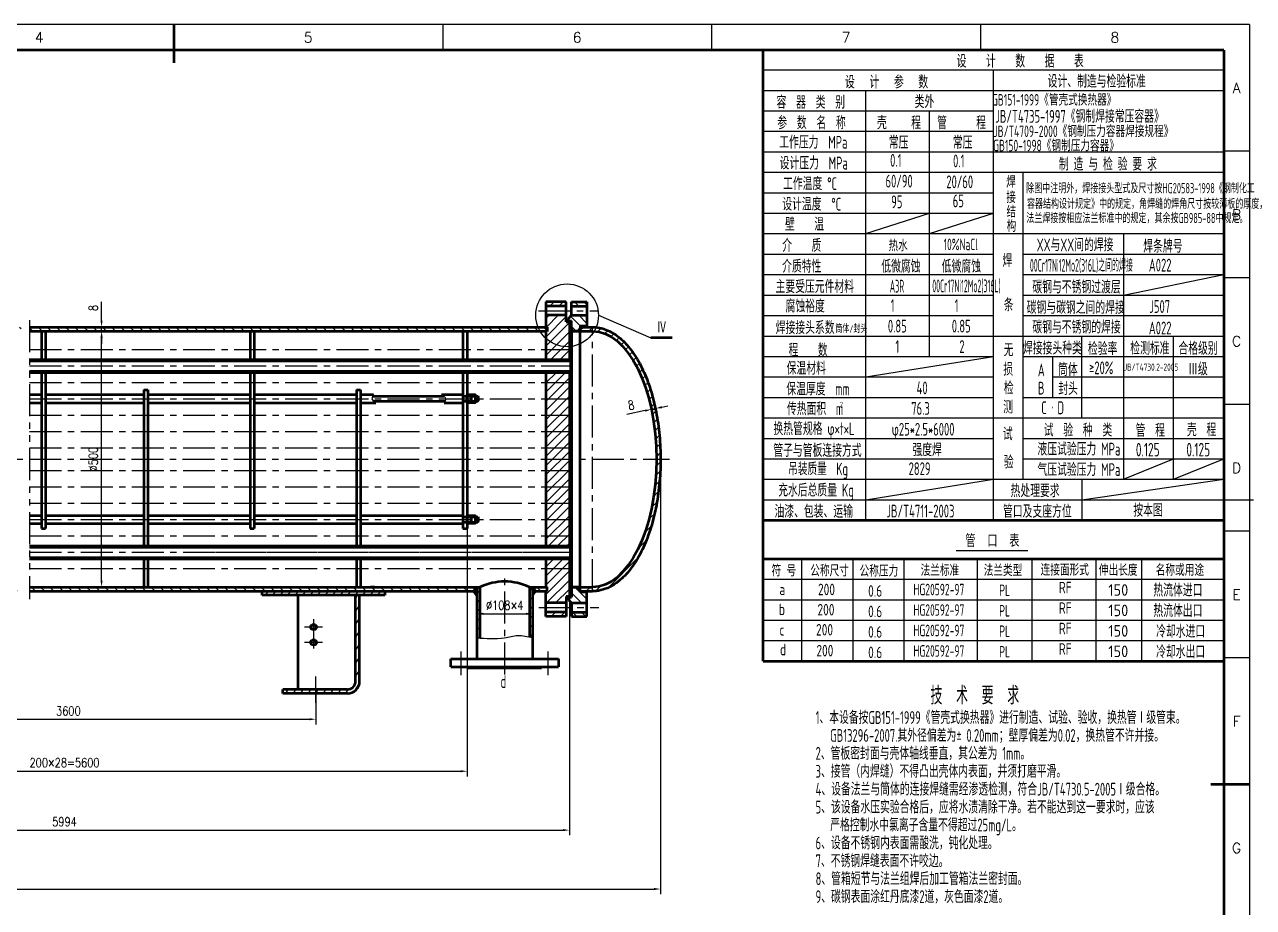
# Model space of a CAD drawing. Header units: millimetres. Extents: x -125 to 4088, y -50 to 2920.
# Drawn here: x 1686 to 4088, y 1195 to 2920 of the extents above; entities that cross this region are included whole.
import ezdxf
from ezdxf.enums import TextEntityAlignment as Align

# ---------------------------------------------------------------- set-up
doc = ezdxf.new("R2010")
doc.units = ezdxf.units.MM
doc.header["$LTSCALE"] = 50
doc.linetypes.add('CENTER', pattern=[2, 1.25, -0.25, 0.25, -0.25])
doc.linetypes.add('PHANTOM', pattern=[2.5, 1.25, -0.25, 0.25, -0.25, 0.25, -0.25])
doc.layers.add('1轮廓实线层', color=7, linetype='Continuous', lineweight=50)
doc.layers.add('图框层', color=7, linetype='Continuous', lineweight=50)
for name, color, linetype in [('2细线层', 4, 'Continuous'), ('3中心线层', 1, 'CENTER'), ('5剖面线层', 2, 'Continuous'), ('6文字层', 3, 'Continuous'), ('7标注层', 4, 'Continuous'), ('9双点划线层', 6, 'PHANTOM')]:
    doc.layers.add(name, color=color, linetype=linetype)
doc.styles.add('PC_TEXTSTYLE', font='isocp.shx', dxfattribs={"width": 0.8, "bigfont": 'hzfs.shx'})
doc.styles.add('TH_GBDIM', font='romans.shx', dxfattribs={"width": 0.8, "bigfont": 'gbcbig.shx'})
doc.dimstyles.new('TH_GBDIM', dxfattribs={"dimscale": 5, "dimtxt": 3.5, "dimasz": 2.5, "dimexe": 2, "dimexo": 0, "dimgap": 1.5, "dimtad": 1, "dimdec": 1, "dimzin": 0, "dimdsep": 46, "dimtxsty": 'TH_GBDIM', "dimcen": 2.5, "dimclrd": 130, "dimclre": 130, "dimclrt": 3, "dimadec": 0, "dimazin": 0, "dimtfac": 0.714286, "dimtdec": 1, "dimtmove": 0, "dimatfit": 3, "dimfxl": 0, "dimtzin": 0, "dimlwd": -1, "dimlwe": -1, "dimarcsym": 0})
pattern_1 = [(135, (540.595, 503.648), (-8.980256, -8.980256), [])]
pattern_2 = [(45, (540.595, 503.648), (-8.980256, 8.980256), [])]

# ---------------------------------------------------------------- blocks, each defined once
blk = doc.blocks.new('*D10')
at = {"layer": '7标注层', "color": 130}
for p, q in [((2569.8, 1784.4), (2569.8, 1758.8)), ((2678.8, 1784.4), (2678.8, 1758.8)), ((2582.3, 1768.8), (2666.3, 1768.8))]:
    blk.add_line(p, q, dxfattribs=at)
for points in [[(2582.3, 1770.9), (2582.3, 1766.7), (2569.8, 1768.8)], [(2666.3, 1770.9), (2666.3, 1766.7), (2678.8, 1768.8)]]:
    blk.add_solid(points, dxfattribs=at)
at = {"layer": 'Defpoints', "color": 0}
for p in [(2569.8, 1784.4), (2678.8, 1784.4), (2678.8, 1768.8)]:
    blk.add_point(p, dxfattribs=at)
at = {"layer": '7标注层', "color": 3, "insert": (2624.3, 1785.5), "char_height": 17.5, "attachment_point": 5, "style": 'TH_GBDIM'}
blk.add_mtext('%%c108×4{}{}', dxfattribs=at)
blk = doc.blocks.new('*D11')
at = {"layer": '7标注层', "color": 130}
for p, q in [((1832.3, 2321), (1846.3, 2321)), ((1836.3, 1833.5), (1836.3, 2308.5)), ((1832.3, 1821), (1846.3, 1821))]:
    blk.add_line(p, q, dxfattribs=at)
for points in [[(1834.2, 2308.5), (1838.4, 2308.5), (1836.3, 2321)], [(1834.2, 1833.5), (1838.4, 1833.5), (1836.3, 1821)]]:
    blk.add_solid(points, dxfattribs=at)
at = {"layer": 'Defpoints', "color": 0}
for p in [(1832.3, 2321), (1836.3, 2321), (1832.3, 1821)]:
    blk.add_point(p, dxfattribs=at)
at = {"layer": '7标注层', "color": 3, "insert": (1820.1, 2071), "char_height": 17.5, "attachment_point": 5, "rotation": 90, "style": 'TH_GBDIM'}
blk.add_mtext('%%c500{}{}', dxfattribs=at)
blk = doc.blocks.new('*D12')
at = {"layer": '7标注层', "color": 130}
for p, q in [((1836.3, 2341.5), (1836.3, 2378.3)), ((1836.3, 2329), (1826.3, 2329)), ((1836.3, 2321), (1826.3, 2321)), ((1836.3, 2321), (1836.3, 2329)), ((1836.3, 2308.5), (1836.3, 2296))]:
    blk.add_line(p, q, dxfattribs=at)
for points in [[(1834.2, 2341.5), (1838.4, 2341.5), (1836.3, 2329)], [(1834.2, 2308.5), (1838.4, 2308.5), (1836.3, 2321)]]:
    blk.add_solid(points, dxfattribs=at)
at = {"layer": 'Defpoints', "color": 0}
for p in [(1836.3, 2329), (1836.3, 2329), (1836.3, 2321)]:
    blk.add_point(p, dxfattribs=at)
at = {"layer": '7标注层', "color": 3, "insert": (1820.1, 2366.2), "char_height": 17.5, "attachment_point": 5, "rotation": 90, "style": 'TH_GBDIM'}
blk.add_mtext('8{}{}', dxfattribs=at)
blk = doc.blocks.new('*D13')
at = {"layer": '7标注层', "color": 130}
for p, q in [((777, 1802.5), (777, 1336.2)), ((2750.8, 1802.5), (2750.8, 1336.2)), ((789.5, 1346.2), (2738.3, 1346.2))]:
    blk.add_line(p, q, dxfattribs=at)
for points in [[(789.5, 1348.3), (789.5, 1344.1), (777, 1346.2)], [(2738.3, 1348.3), (2738.3, 1344.1), (2750.8, 1346.2)]]:
    blk.add_solid(points, dxfattribs=at)
at = {"layer": 'Defpoints', "color": 0}
for p in [(777, 1802.5), (2750.8, 1802.5), (2750.8, 1346.2)]:
    blk.add_point(p, dxfattribs=at)
at = {"layer": '7标注层', "color": 3, "insert": (1763.9, 1362.5), "char_height": 17.5, "attachment_point": 5, "style": 'TH_GBDIM'}
blk.add_mtext('5994{}{}', dxfattribs=at)
blk = doc.blocks.new('*D17')
at = {"layer": '7标注层', "color": 130}
for p, q in [((977, 1935.5), (977, 1451.2)), ((2550.8, 1935.5), (2550.8, 1451.2)), ((989.5, 1461.2), (2538.3, 1461.2))]:
    blk.add_line(p, q, dxfattribs=at)
for points in [[(989.5, 1463.3), (989.5, 1459.2), (977, 1461.2)], [(2538.3, 1463.3), (2538.3, 1459.2), (2550.8, 1461.2)]]:
    blk.add_solid(points, dxfattribs=at)
at = {"layer": 'Defpoints', "color": 0}
for p in [(977, 1935.5), (2550.8, 1935.5), (2550.8, 1461.2)]:
    blk.add_point(p, dxfattribs=at)
at = {"layer": '7标注层', "color": 3, "insert": (1763.9, 1478), "char_height": 17.5, "attachment_point": 5, "style": 'TH_GBDIM'}
blk.add_mtext('200×28=5600{}{}', dxfattribs=at)
blk = doc.blocks.new('*D18')
at = {"layer": '7标注层', "color": 130}
for p, q in [((1287.4, 1613), (1287.4, 1552.8)), ((2255.3, 1613), (2255.3, 1552.8)), ((1299.9, 1562.8), (2242.8, 1562.8))]:
    blk.add_line(p, q, dxfattribs=at)
for points in [[(1299.9, 1564.8), (1299.9, 1560.7), (1287.4, 1562.8)], [(2242.8, 1564.8), (2242.8, 1560.7), (2255.3, 1562.8)]]:
    blk.add_solid(points, dxfattribs=at)
at = {"layer": 'Defpoints', "color": 0}
for p in [(1287.4, 1613), (2255.3, 1613), (2255.3, 1562.8)]:
    blk.add_point(p, dxfattribs=at)
at = {"layer": '7标注层', "color": 3, "insert": (1771.4, 1579), "char_height": 17.5, "attachment_point": 5, "style": 'TH_GBDIM'}
blk.add_mtext('3600{}{}', dxfattribs=at)
blk = doc.blocks.new('*D22')
at = {"layer": '7标注层', "color": 130}
for p, q in [((314.7, 2071.9), (314.7, 1221.1)), ((2929, 2070.8), (2929, 1221.1)), ((327.2, 1231.1), (2916.5, 1231.1))]:
    blk.add_line(p, q, dxfattribs=at)
for points in [[(327.2, 1233.2), (327.2, 1229), (314.7, 1231.1)], [(2916.5, 1233.2), (2916.5, 1229), (2929, 1231.1)]]:
    blk.add_solid(points, dxfattribs=at)
at = {"layer": 'Defpoints', "color": 0}
for p in [(314.7, 2071.9), (2929, 2070.8), (2929, 1231.1)]:
    blk.add_point(p, dxfattribs=at)
at = {"layer": '7标注层', "color": 3, "insert": (1621.9, 1247.3), "char_height": 17.5, "attachment_point": 5, "style": 'TH_GBDIM'}
blk.add_mtext('6620{}{}', dxfattribs=at)
blk = doc.blocks.new('*D52')
at = {"layer": '7标注层', "color": 130}
for p, q in [((2898.9, 2165.7), (2862.9, 2158.1)), ((2911.4, 2167.3), (2909.1, 2178)), ((2919, 2169.9), (2911.2, 2168.2)), ((2919.2, 2169), (2917, 2179.6)), ((2931.2, 2172.4), (2943.5, 2175))]:
    blk.add_line(p, q, dxfattribs=at)
for points in [[(2898.5, 2167.7), (2899.4, 2163.6), (2911.2, 2168.2)], [(2930.8, 2174.5), (2931.7, 2170.4), (2919, 2169.9)]]:
    blk.add_solid(points, dxfattribs=at)
at = {"layer": 'Defpoints', "color": 0}
for p in [(2911.4, 2167.3), (2919, 2169.9), (2919.2, 2169)]:
    blk.add_point(p, dxfattribs=at)
at = {"layer": '7标注层', "color": 3, "insert": (2871.5, 2176.5), "char_height": 17.5, "attachment_point": 5, "rotation": 11.7963, "style": 'TH_GBDIM'}
blk.add_mtext('8{}{}', dxfattribs=at)

msp = doc.modelspace()

# ---------------------------------------------------------------- hatches: boundary and pattern name
at = {"layer": '5剖面线层'}
h = msp.add_hatch(dxfattribs=at)
h.set_pattern_fill('ANSI31', color=256, scale=4, style=0)
h.set_pattern_definition(pattern_2)
h.paths.add_polyline_path([(2704.75, 2378.5), (2704.75, 2370), (2744.75, 2370), (2744.75, 2378.5)])
edge = h.paths.add_edge_path()
edge.add_ellipse((2796.01, 2071), major_axis=(0, -250), ratio=0.5, start_angle=90, end_angle=180, ccw=False)
edge.add_line((2921.01, 2071), (2929.01, 2071))
edge.add_spline(control_points=[(2929.01, 2071), (2929.01, 2084.44), (2928.47, 2097.88), (2926.14, 2126.99), (2924.12, 2142.59), (2918.65, 2172.8), (2915.19, 2187.4), (2906.93, 2215.1), (2902.14, 2228.21), (2891.35, 2252.48), (2885.36, 2263.65), (2872.53, 2283.35), (2865.72, 2291.97), (2851.25, 2306.71), (2843.59, 2312.85), (2831.4, 2320.07), (2827.11, 2322.17), (2818.4, 2325.56), (2813.97, 2326.85), (2805.03, 2328.57), (2800.52, 2329), (2796.01, 2329)], knot_values=[3.1415927, 3.1415927, 3.1415927, 3.1415927, 3.300308, 3.300308, 3.4896178, 3.4896178, 3.6789276, 3.6789276, 3.8682374, 3.8682374, 4.0575473, 4.0575473, 4.2409803, 4.2409803, 4.4244132, 4.4244132, 4.5204051, 4.5204051, 4.616397, 4.616397, 4.7123889, 4.7123889, 4.7123889, 4.7123889], degree=3, periodic=0)
edge.add_line((2796.01, 2329), (2796.01, 2321))
edge = h.paths.add_edge_path()
edge.add_ellipse((2796.01, 2071), major_axis=(0, -250), ratio=0.5, start_angle=0, end_angle=90, ccw=False)
edge.add_line((2796.01, 1821), (2796.01, 1813))
edge.add_spline(control_points=[(2796.01, 1813), (2796.85, 1813), (2797.69, 1813.02), (2804.59, 1813.27), (2810.62, 1814.27), (2822.48, 1817.77), (2828.3, 1820.27), (2839.61, 1826.67), (2845.1, 1830.56), (2858.16, 1841.74), (2865.51, 1849.77), (2879.21, 1868.26), (2885.56, 1878.72), (2897.1, 1901.7), (2902.3, 1914.22), (2911.4, 1940.91), (2915.31, 1955.08), (2921.7, 1984.59), (2924.2, 1999.93), (2927.7, 2031.24), (2928.7, 2047.21), (2928.99, 2065.82), (2929.01, 2068.41), (2929.01, 2071)], knot_values=[4.7123889, 4.7123889, 4.7123889, 4.7123889, 4.7303275, 4.7303275, 4.859129, 4.859129, 4.9879305, 4.9879305, 5.116732, 5.116732, 5.3060418, 5.3060418, 5.4953516, 5.4953516, 5.6846614, 5.6846614, 5.8739712, 5.8739712, 6.063281, 6.063281, 6.2525908, 6.2525908, 6.2831853, 6.2831853, 6.2831853, 6.2831853], degree=3, periodic=0)
edge.add_line((2929.01, 2071), (2921.01, 2071))
h = msp.add_hatch(dxfattribs=at)
h.set_pattern_fill('ANSI31', color=256, scale=4, angle=90, style=0)
h.set_pattern_definition(pattern_1)
h.paths.add_polyline_path([(2785.05, 2370), (2785.05, 2378.5), (2755.05, 2378.5), (2755.05, 2370)])
h.paths.add_polyline_path([(2755.05, 2341), (2755.05, 2329), (2755.05, 2321), (2772.05, 2321), (2772.05, 2329), (2772.05, 2331), (2785.05, 2331), (2785.05, 2352), (2755.05, 2352), (2749.05, 2346), (2749.05, 2341)])
for points in [[(2704.75, 2331), (2703.6, 2329), (2707.17, 2329)], [(2707.17, 1813), (2703.6, 1813), (2704.75, 1811)]]:
    msp.add_hatch(color=256, dxfattribs=at).paths.add_polyline_path(points)
h = msp.add_hatch(dxfattribs=at)
h.set_pattern_fill('ANSI31', color=256, scale=4, style=0)
h.paths.add_polyline_path([(2750.75, 1921), (2750.75, 1953), (2704.75, 1953), (2704.75, 1921)])
h.paths.add_polyline_path([(2750.75, 1901.5), (2750.75, 1921), (2704.75, 1921), (2704.75, 1901.5)])
h.paths.add_polyline_path([(2750.75, 1953), (2750.75, 1985), (2704.75, 1985), (2704.75, 1953)])
h.paths.add_polyline_path([(2704.75, 2017), (2704.75, 1985), (2750.75, 1985), (2750.75, 2017)])
h.paths.add_polyline_path([(2704.75, 2049), (2704.75, 2017), (2750.75, 2017), (2750.75, 2049)])
h.paths.add_polyline_path([(2704.75, 2071), (2704.75, 2049), (2750.75, 2049), (2750.75, 2071)])
h.paths.add_polyline_path([(2704.75, 2093), (2704.75, 2071), (2750.75, 2071), (2750.75, 2093)])
h.paths.add_polyline_path([(2750.75, 2093), (2750.75, 2125), (2704.75, 2125), (2704.75, 2093)])
h.paths.add_polyline_path([(2750.75, 2125), (2750.75, 2157), (2704.75, 2157), (2704.75, 2125)])
h.paths.add_polyline_path([(2750.75, 2157), (2750.75, 2189), (2704.75, 2189), (2704.75, 2157)])
h.paths.add_polyline_path([(2704.75, 2221), (2704.75, 2189), (2750.75, 2189), (2750.75, 2221)])
h.paths.add_polyline_path([(2750.75, 2221), (2750.75, 2240.5), (2704.75, 2240.5), (2704.75, 2221)])
h.paths.add_polyline_path([(2704.75, 2285), (2704.75, 2265.5), (2750.75, 2265.5), (2750.75, 2285)])
h.paths.add_polyline_path([(2750.75, 2285), (2750.75, 2339.5), (2744.75, 2339.5), (2744.75, 2352), (2704.75, 2352), (2704.75, 2331), (2707.17, 2329), (2707.17, 2320.47), (2704.75, 2320.47), (2704.75, 2285)])
h = msp.add_hatch(dxfattribs=at)
h.set_pattern_fill('纤维材料', color=256, style=0)
h.set_pattern_definition([(180, (3350.0992, 664.5486), (-1.25, 1.25), [1.25, -1.25]), (90, (3348.8492, 664.5486), (1.25, 1.25), [1.25, -1.25])])
h.paths.add_polyline_path([(2755.05, 2321.64), (2750.75, 2321.64), (2750.75, 2339.04), (2755.05, 2339.04), (2755.05, 2329)])
h = msp.add_hatch(color=256, dxfattribs=at)
h.paths.add_polyline_path([(2785.05, 2331), (2786.21, 2329), (2783.9, 2329)])
h.paths.add_polyline_path([(2772.05, 2329), (2772.05, 2321), (2767.43, 2321)])
h = msp.add_hatch(dxfattribs=at)
h.set_pattern_fill('ANSI31', color=256, scale=4, angle=90, style=0)
h.paths.add_polyline_path([(1678.9, 2329), (959.92, 2329), (953.35, 2321), (1678.9, 2321)])
h.paths.add_polyline_path([(2717.75, 2329), (1695.52, 2329), (1695.52, 2321), (2717.75, 2321)])
h.paths.add_polyline_path([(1678.9, 1821), (810.02, 1821), (810.02, 1813), (1678.9, 1813)])
h.paths.add_polyline_path([(2569.81, 1821), (1695.52, 1821), (1695.52, 1813), (2563.24, 1813)])
h = msp.add_hatch(dxfattribs=at)
h.set_pattern_fill('ANSI31', color=256, scale=4, style=0)
h.set_pattern_definition(pattern_2)
h.paths.add_polyline_path([(2796.01, 2329), (2772.05, 2329), (2772.05, 2321), (2796.01, 2321)])
h = msp.add_hatch(color=256, dxfattribs=at)
h.paths.add_polyline_path([(2750.75, 2265.5), (2752.75, 2265.5), (2750.75, 2267.23)])
h.paths.add_polyline_path([(2750.75, 2240.5), (2750.75, 2238.78), (2752.75, 2240.5)])
h = msp.add_hatch(color=256, dxfattribs=at)
h.paths.add_polyline_path([(2750.75, 1874.78), (2750.75, 1876.5), (2752.75, 1876.5)])
h.paths.add_polyline_path([(2752.75, 1901.5), (2750.75, 1901.5), (2750.75, 1903.23)])
h = msp.add_hatch(dxfattribs=at)
h.set_pattern_fill('ANSI31', color=256, scale=4, style=0)
h.paths.add_polyline_path([(2744.75, 1763.5), (2744.75, 1772), (2704.75, 1772), (2704.75, 1763.5)])
h.paths.add_polyline_path([(2750.75, 1857), (2704.75, 1857), (2704.75, 1821.54), (2707.17, 1821.54), (2707.17, 1813), (2704.75, 1811), (2704.75, 1790), (2744.75, 1790), (2744.75, 1802.5), (2750.75, 1802.5)])
h.paths.add_polyline_path([(2750.75, 1857), (2750.75, 1876.5), (2704.75, 1876.5), (2704.75, 1857)])
h = msp.add_hatch(dxfattribs=at)
h.set_pattern_fill('ANSI31', color=256, scale=4, angle=15, style=0)
h.set_pattern_definition([(60, (177.67, 503.648), (-10.99852, 6.35), [])])
h.paths.add_polyline_path([(1214.12, 1805), (1206.12, 1805), (1206.12, 1637, 0.4142136), (1230.12, 1613), (1356.12, 1613), (1356.12, 1621), (1230.12, 1621, -0.4142136), (1214.12, 1637)])
h.paths.add_polyline_path([(2340.75, 1805), (2332.75, 1805), (2332.75, 1637, -0.4142136), (2316.75, 1621), (2190.75, 1621), (2190.75, 1613), (2316.75, 1613, 0.4142136), (2340.75, 1637)])
h = msp.add_hatch(dxfattribs=at)
h.set_pattern_fill('ANSI31', color=256, scale=4, angle=15, style=0)
h.set_pattern_definition([(60, (540.595, 503.648), (-10.99852, 6.35), [])])
h.paths.add_polyline_path([(2150.02, 1813), (2150.02, 1805), (2390.02, 1805), (2390.02, 1813)])
h = msp.add_hatch(color=256, dxfattribs=at)
h.paths.add_polyline_path([(2569.81, 1821), (2569.81, 1804.88), (2563.24, 1813)])
h.paths.add_polyline_path([(2678.81, 1821), (2685.37, 1813), (2678.81, 1804.88)])
h = msp.add_hatch(dxfattribs=at)
h.set_pattern_fill('ANSI31', color=256, scale=4, angle=90, style=0)
h.set_pattern_definition(pattern_1)
edge = h.paths.add_edge_path()
edge.add_line((2575.81, 1821), (2569.81, 1821))
edge.add_line((2569.81, 1821), (2569.81, 1722.08))
edge.add_spline(control_points=[(2569.81, 1722.08), (2571.81, 1721.91), (2573.81, 1721.74), (2575.81, 1721.58)], knot_values=[0, 0, 0, 0, 5.9692079, 5.9692079, 5.9692079, 5.9692079], degree=3, periodic=0)
edge.add_line((2575.81, 1721.58), (2575.81, 1821))
edge = h.paths.add_edge_path()
edge.add_line((2678.81, 1821), (2672.81, 1821))
edge.add_line((2672.81, 1821), (2672.81, 1723.55))
edge.add_spline(control_points=[(2672.81, 1723.55), (2674.81, 1723.09), (2676.81, 1722.6), (2678.81, 1722.11)], knot_values=[103.6369408, 103.6369408, 103.6369408, 103.6369408, 109.6954554, 109.6954554, 109.6954554, 109.6954554], degree=3, periodic=0)
edge.add_line((2678.81, 1722.11), (2678.81, 1821))
h = msp.add_hatch(dxfattribs=at)
h.set_pattern_fill('ANSI31', color=256, scale=4, angle=90, style=0)
h.paths.add_polyline_path([(2678.81, 1821), (2685.37, 1813), (2707.17, 1813), (2707.17, 1821)])
h = msp.add_hatch(dxfattribs=at)
h.set_pattern_fill('ANSI31', color=256, scale=4, angle=90, style=0)
h.set_pattern_definition(pattern_1)
h.paths.add_polyline_path([(2785.05, 1772), (2755.05, 1772), (2755.05, 1763.5), (2785.05, 1763.5)])
h.paths.add_polyline_path([(2785.05, 1811), (2772.05, 1811), (2772.05, 1813), (2767.43, 1821), (2755.05, 1821), (2755.05, 1813), (2755.05, 1801), (2749.05, 1801), (2749.05, 1796), (2755.05, 1790), (2785.05, 1790)])
h = msp.add_hatch(dxfattribs=at)
h.set_pattern_fill('纤维材料', color=256, scale=0.5, style=0)
h.set_pattern_definition([(180, (3350.09924, 664.54855), (-0.625, 0.625), [0.625, -0.625]), (90, (3349.47424, 664.54855), (0.625, 0.625), [0.625, -0.625])])
h.paths.add_polyline_path([(2750.75, 1820.36), (2755.05, 1820.36), (2755.05, 1813), (2750.75, 1813)])
h.paths.add_polyline_path([(2750.75, 1813), (2755.05, 1813), (2755.05, 1802.97), (2750.75, 1802.97)])
h = msp.add_hatch(color=256, dxfattribs=at)
h.paths.add_polyline_path([(2785.05, 1811), (2786.21, 1813), (2783.9, 1813)])
h.paths.add_polyline_path([(2772.05, 1813), (2772.05, 1821), (2767.43, 1821)])
h = msp.add_hatch(dxfattribs=at)
h.set_pattern_fill('ANSI31', color=256, scale=4, style=0)
h.set_pattern_definition(pattern_2)
h.paths.add_polyline_path([(2796.01, 1821), (2772.05, 1821), (2772.05, 1813), (2796.01, 1813)])

# ---------------------------------------------------------------- linework, layer by layer
at = {"layer": '1轮廓实线层'}
for p, q in [((1977.5, 2920), (1977.5, 2845)), ((3129.7, 1676.4), (3129.7, 2870)), ((2744.75, 2378.5), (2704.75, 2378.5)), ((2704.75, 2378.5), (2704.75, 2331)), ((2744.75, 2339.5), (2744.75, 2378.5)), ((2755.05, 2352), (2755.05, 2378.5)), ((2755.05, 2378.5), (2785.05, 2378.5)), ((2785.05, 2378.5), (2785.05, 2331)), ((2744.75, 2370), (2704.75, 2370)), ((2755.05, 2370), (2785.05, 2370)), ((2704.75, 2331), (2703.6, 2329)), ((2744.75, 2352), (2704.75, 2352)), ((2704.75, 2331), (2707.17, 2329)), ((2750.75, 2339.5), (2744.75, 2339.5)), ((2744.75, 2339.5), (2750.75, 2339.5)), ((2749.05, 2346), (2755.05, 2352)), ((2749.05, 2341), (2749.05, 2346)), ((2749.05, 2341), (2755.05, 2341)), ((2750.75, 2339.5), (2750.75, 2265.5)), ((2755.05, 2339.04), (2750.75, 2339.04)), ((2755.05, 2352), (2785.05, 2352)), ((2755.05, 2329), (2755.05, 2341)), ((2785.05, 2331), (2772.05, 2331)), ((2772.05, 2331), (2772.05, 2321)), ((2785.05, 2331), (2783.9, 2329)), ((2785.05, 2331), (2786.21, 2329)), ((1695.52, 2329), (2707.17, 2329)), ((1695.52, 2321), (2707.17, 2321)), ((1718.75, 2321), (1718.75, 2265.5)), ((1718.75, 2321), (1726.75, 2321)), ((1726.75, 2321), (1726.75, 2265.5)), ((2126.75, 2321), (2134.75, 2321)), ((2126.75, 2321), (2126.75, 2265.5)), ((2134.75, 2321), (2134.75, 2265.5)), ((2542.75, 2321), (2542.75, 2265.5)), ((2542.75, 2321), (2550.75, 2321)), ((2550.75, 2321), (2550.75, 2265.5)), ((2704.75, 2320.47), (2704.75, 2265.5)), ((2704.75, 2320.47), (2707.17, 2320.47)), ((2707.17, 2329), (2707.17, 2320.47)), ((2755.05, 2321.64), (2750.75, 2321.64)), ((2755.05, 2329), (2755.05, 1813)), ((2772.05, 2321), (2755.05, 2321)), ((2755.05, 2321), (2772.05, 2321)), ((2771.01, 2327.2), (2767.43, 2321)), ((2771.01, 2321), (2796.01, 2321)), ((2772.05, 2329), (2796.01, 2329)), ((2772.05, 2329), (2772.05, 2321)), ((2772.05, 1814.81), (2772.05, 2327.2)), ((2951.99, 2308.25), (2910.21, 2308.25)), ((1695.52, 2265.5), (2752.75, 2265.5)), ((1695.52, 2263), (2752.75, 2263)), ((2752.75, 2265.5), (2750.75, 2267.23)), ((2752.75, 2265.5), (2752.75, 2240.5)), ((1695.52, 2243), (2752.75, 2243)), ((1695.52, 2240.5), (2752.75, 2240.5)), ((1718.75, 2240.5), (1718.75, 1935.5)), ((1726.75, 2240.5), (1726.75, 1935.5)), ((2126.75, 2240.5), (2126.75, 1935.5)), ((2134.75, 2240.5), (2134.75, 1935.5)), ((2542.75, 2240.5), (2542.75, 1935.5)), ((2550.75, 2240.5), (2550.75, 1935.5)), ((2704.75, 2240.5), (2704.75, 1901.5)), ((2750.75, 2240.5), (2750.75, 1901.5)), ((2752.75, 2240.5), (2750.75, 2238.78)), ((1695.52, 2197), (1718.75, 2197)), ((1726.75, 2197), (1918.75, 2197)), ((1918.75, 2206.51), (1918.75, 1901.5)), ((1918.75, 2206.51), (1926.75, 2206.51)), ((1926.75, 2206.51), (1926.75, 1901.5)), ((1926.75, 2197), (2126.75, 2197)), ((2134.75, 2197), (2334.75, 2197)), ((2334.75, 2206.51), (2342.75, 2206.51)), ((2334.75, 2206.51), (2334.75, 1901.5)), ((2342.75, 2206.51), (2342.75, 1901.5)), ((2342.75, 2197), (2368.08, 2197)), ((2366.29, 2194), (2505.23, 2194)), ((2500.79, 2197), (2542.75, 2197)), ((2542.75, 2194), (2571.76, 2194)), ((2571.76, 2194), (2572.6, 2193.14)), ((2571.76, 2194), (2571.76, 2184)), ((2572.6, 2193.14), (2572.6, 2184.87)), ((1695.52, 2181), (1718.75, 2181)), ((1726.75, 2181), (1918.75, 2181)), ((1926.75, 2181), (2126.75, 2181)), ((2134.75, 2181), (2334.75, 2181)), ((2342.75, 2181), (2372.21, 2181)), ((2368.2, 2184), (2507.66, 2184)), ((2506.09, 2181), (2542.75, 2181)), ((2542.75, 2184), (2571.76, 2184)), ((2571.76, 2184), (2572.6, 2184.87)), ((1695.52, 1961), (1718.75, 1961)), ((1726.75, 1961), (1918.75, 1961)), ((1926.75, 1961), (2126.75, 1961)), ((2134.75, 1961), (2334.75, 1961)), ((2342.75, 1961), (2542.75, 1961)), ((2542.75, 1958), (2571.76, 1958)), ((2542.75, 1948), (2571.76, 1948)), ((2571.76, 1958), (2571.76, 1948)), ((2571.76, 1958), (2572.6, 1957.14)), ((2571.76, 1948), (2572.6, 1948.87)), ((2572.6, 1957.14), (2572.6, 1948.87)), ((3130.06, 1951.57), (4030, 1951.57)), ((1695.52, 1945), (1718.75, 1945)), ((1718.75, 1935.5), (1726.75, 1935.5)), ((1726.75, 1945), (1918.75, 1945)), ((1926.75, 1945), (2126.75, 1945)), ((2126.75, 1935.5), (2134.75, 1935.5)), ((2134.75, 1945), (2334.75, 1945)), ((2342.75, 1945), (2542.75, 1945)), ((2542.75, 1935.5), (2550.75, 1935.5)), ((1695.52, 1901.5), (2752.75, 1901.5)), ((1695.52, 1899), (2752.75, 1899)), ((2752.75, 1901.5), (2750.75, 1903.23)), ((2752.75, 1876.5), (2752.75, 1901.5)), ((1695.52, 1879), (2752.75, 1879)), ((1695.52, 1876.5), (2752.75, 1876.5)), ((1918.75, 1876.5), (1918.75, 1821)), ((1926.75, 1876.5), (1926.75, 1821)), ((2334.75, 1876.5), (2334.75, 1821)), ((2342.75, 1876.5), (2342.75, 1821)), ((2704.75, 1876.5), (2704.75, 1821)), ((2752.75, 1876.5), (2750.75, 1874.78)), ((2750.75, 1876.5), (2750.75, 1802.5)), ((1695.52, 1821), (2575.81, 1821)), ((1695.52, 1813), (2569.81, 1813)), ((2150.02, 1805), (2150.02, 1813)), ((2390.02, 1805), (2150.02, 1805)), ((2336.11, 1805), (2195.39, 1805)), ((2220.75, 1621), (2220.75, 1805)), ((2332.75, 1637), (2332.75, 1805)), ((2334.75, 1821), (2342.75, 1821)), ((2340.75, 1637), (2340.75, 1805)), ((2369.85, 1821), (2361.85, 1821)), ((2390.02, 1813), (2390.02, 1805)), ((2563.24, 1813), (2569.81, 1821)), ((2569.81, 1804.88), (2563.24, 1813)), ((2569.81, 1821), (2569.81, 1681)), ((2575.81, 1821), (2575.81, 1721.58)), ((2672.81, 1821), (2672.81, 1723.49)), ((2672.81, 1821), (2707.17, 1821)), ((2685.37, 1813), (2678.81, 1821)), ((2678.81, 1821), (2678.81, 1681)), ((2678.81, 1804.88), (2685.37, 1813)), ((2678.81, 1813), (2707.17, 1813)), ((2704.75, 1811), (2703.6, 1813)), ((2704.75, 1821.54), (2707.17, 1821.54)), ((2704.75, 1811), (2707.17, 1813)), ((2704.75, 1763.5), (2704.75, 1811)), ((2707.17, 1813), (2707.17, 1821.54)), ((2744.75, 1802.5), (2750.75, 1802.5)), ((2750.75, 1802.5), (2744.75, 1802.5)), ((2744.75, 1802.5), (2744.75, 1763.5)), ((2755.05, 1820.36), (2750.75, 1820.36)), ((2755.05, 1802.97), (2750.75, 1802.97)), ((2772.05, 1821), (2755.05, 1821)), ((2755.05, 1821), (2772.05, 1821)), ((2755.05, 1813), (2755.05, 1801)), ((2772.05, 1813), (2767.43, 1821)), ((2771.01, 1821), (2796.01, 1821)), ((2772.05, 1813), (2772.05, 1821)), ((2772.05, 1811), (2772.05, 1821)), ((2772.05, 1813), (2796.01, 1813)), ((2785.05, 1811), (2772.05, 1811)), ((2785.05, 1811), (2783.9, 1813)), ((2785.05, 1811), (2786.21, 1813)), ((2785.05, 1763.5), (2785.05, 1811)), ((2744.75, 1790), (2704.75, 1790)), ((2749.05, 1801), (2755.05, 1801)), ((2749.05, 1801), (2749.05, 1796)), ((2749.05, 1796), (2755.05, 1790)), ((2755.05, 1790), (2785.05, 1790)), ((2755.05, 1790), (2755.05, 1763.5)), ((2744.75, 1772), (2704.75, 1772)), ((2744.75, 1763.5), (2704.75, 1763.5)), ((2755.05, 1772), (2785.05, 1772)), ((2755.05, 1763.5), (2785.05, 1763.5)), ((2519.31, 1665), (2519.31, 1681)), ((2519.31, 1681), (2729.31, 1681)), ((2519.31, 1665), (2729.31, 1665)), ((2552.31, 1663), (2552.31, 1665)), ((2552.31, 1663), (2696.31, 1663)), ((2696.31, 1663), (2696.31, 1665)), ((2729.31, 1681), (2729.31, 1665)), ((3129.7, 1676.4), (4029.64, 1676.4)), ((2190.75, 1613), (2190.75, 1621)), ((2316.75, 1621), (2190.75, 1621)), ((2316.75, 1613), (2190.75, 1613)), ((4080, 1435), (4005, 1435))]:
    msp.add_line(p, q, dxfattribs=at)
at = {"layer": '1轮廓实线层', "color": 7}
msp.add_line((3129.7, 1876.39), (4029.64, 1876.39), dxfattribs=at)
at = {"layer": '1轮廓实线层'}
for points in [[(2550.75, 2197.1), (2558.75, 2197.1), (2558.75, 2181.29), (2550.75, 2181.29)], [(2558.75, 2197.1), (2566.75, 2197.1), (2566.75, 2181.29), (2558.75, 2181.29)], [(2550.75, 1961.1), (2558.75, 1961.1), (2558.75, 1945.29), (2550.75, 1945.29)], [(2558.75, 1961.1), (2566.75, 1961.1), (2566.75, 1945.29), (2558.75, 1945.29)]]:
    msp.add_lwpolyline(points, close=True, dxfattribs=at)
for centre in [(2250.75, 1743), (2250.75, 1713)]:
    msp.add_circle(centre, 5.5, dxfattribs=at)
for centre, radius, start, end in [((2624.31, 1717.49), 114.31, 64.89528, 115.10472), ((2316.75, 1637), 24, 270, 0), ((2316.75, 1637), 16, 270, 0)]:
    msp.add_arc(centre, radius, start, end, dxfattribs=at)
at = {"layer": '1轮廓实线层', "extrusion": (0, 0, -1)}
msp.add_ellipse((2796.01, 2071), major_axis=(0, -250), ratio=0.5, start_param=3.1415927, end_param=6.2831853, dxfattribs=at)
at = {"layer": '1轮廓实线层'}
msp.add_open_spline([(2796.01, 2329), (2800.52, 2329), (2805.03, 2328.57), (2813.97, 2326.85), (2818.4, 2325.56), (2827.11, 2322.17), (2831.4, 2320.07), (2843.59, 2312.85), (2851.25, 2306.71), (2865.72, 2291.97), (2872.53, 2283.35), (2885.36, 2263.65), (2891.35, 2252.48), (2902.14, 2228.21), (2906.93, 2215.1), (2915.19, 2187.4), (2918.65, 2172.8), (2924.12, 2142.59), (2926.14, 2126.99), (2928.68, 2095.32), (2929.19, 2079.26), (2928.7, 2047.21), (2927.7, 2031.24), (2924.2, 1999.93), (2921.7, 1984.59), (2915.31, 1955.08), (2911.4, 1940.91), (2902.3, 1914.22), (2897.1, 1901.7), (2885.56, 1878.72), (2879.21, 1868.26), (2865.51, 1849.77), (2858.16, 1841.74), (2845.1, 1830.56), (2839.61, 1826.67), (2828.3, 1820.27), (2822.48, 1817.77), (2810.62, 1814.27), (2804.59, 1813.27), (2797.69, 1813.02), (2796.85, 1813), (2796.01, 1813)], degree=3, knots=[3.1415927, 3.1415927, 3.1415927, 3.1415927, 3.2375845, 3.2375845, 3.3335764, 3.3335764, 3.4295683, 3.4295683, 3.6130013, 3.6130013, 3.7964343, 3.7964343, 3.9857441, 3.9857441, 4.175054, 4.175054, 4.3643638, 4.3643638, 4.5536736, 4.5536736, 4.7429834, 4.7429834, 4.9322932, 4.9322932, 5.121603, 5.121603, 5.3109128, 5.3109128, 5.5002227, 5.5002227, 5.6895325, 5.6895325, 5.8788423, 5.8788423, 6.0076438, 6.0076438, 6.1364453, 6.1364453, 6.2652467, 6.2652467, 6.2831853, 6.2831853, 6.2831853, 6.2831853], dxfattribs=at)
at = {"layer": '2细线层'}
for p, q in [((4080, 2920), (-125, 2920)), ((1977.5, 2920), (1977.5, 2870)), ((2503.12, 2920), (2503.12, 2870)), ((3028.75, 2920), (3028.75, 2870)), ((3554.38, 2920), (3554.38, 2870)), ((4080, 2920), (4080, -50)), ((3130.06, 2831.52), (4030, 2831.52)), ((3580.03, 1951.57), (3580.03, 2831.52)), ((3130.06, 2791.52), (4030, 2791.52)), ((3330.04, 1951.57), (3330.04, 2791.52)), ((3130.06, 2751.52), (3580.03, 2751.52)), ((3455.04, 2671.53), (3455.04, 2751.52)), ((3130.06, 2711.52), (3580.03, 2711.52)), ((3130.06, 2671.53), (4030, 2671.53)), ((3455.04, 2271.55), (3455.04, 2671.53)), ((4080, 2672.5), (4030, 2672.5)), ((3130.06, 2631.53), (3580.03, 2631.53)), ((3580.03, 2631.53), (4030, 2631.53)), ((3637.98, 2031.57), (3637.98, 2631.53)), ((3130.06, 2591.53), (3580.03, 2591.53)), ((3130.06, 2551.53), (3580.03, 2551.53)), ((3330.04, 2511.54), (3455.04, 2551.53)), ((3455.04, 2511.54), (3580.03, 2551.53)), ((3130.06, 2511.54), (3637.98, 2511.54)), ((3637.98, 2511.54), (4030, 2511.54)), ((3833.99, 2511.54), (3833.99, 2031.57)), ((3130.06, 2471.54), (3580.03, 2471.54)), ((3637.98, 2471.54), (4030, 2471.54)), ((3130.06, 2431.54), (3580.03, 2431.54)), ((3637.98, 2431.54), (4030, 2431.54)), ((3833.99, 2391.54), (4030, 2431.54)), ((4080, 2425), (4030, 2425)), ((3130.06, 2391.54), (3580.03, 2391.54)), ((3637.98, 2391.54), (4030, 2391.54)), ((2807.69, 2352), (2910.21, 2308.25)), ((3130.06, 2351.55), (3580.03, 2351.55)), ((3637.98, 2351.55), (4030, 2351.55)), ((3130.06, 2311.55), (3580.03, 2311.55)), ((3580.03, 2311.55), (3637.98, 2311.55)), ((3637.98, 2311.55), (4030, 2311.55)), ((3751.77, 2311.55), (3751.77, 2151.56)), ((3931.99, 2031.57), (3931.99, 2311.55)), ((3130.06, 2271.55), (3580.03, 2271.55)), ((3330.04, 2231.56), (3580.03, 2271.55)), ((3637.98, 2271.55), (4030, 2271.55)), ((3694.87, 2271.55), (3694.87, 2191.56)), ((3130.06, 2231.56), (3580.03, 2231.56)), ((3694.87, 2231.56), (4030, 2231.56)), ((3130.06, 2191.56), (3580.03, 2191.56)), ((3637.98, 2191.56), (4030, 2191.56)), ((2911.35, 2167.35), (2919.18, 2168.98)), ((4080, 2177.5), (4030, 2177.5)), ((3130.06, 2151.56), (3580.03, 2151.56)), ((3580.03, 2151.56), (3637.98, 2151.56)), ((3637.98, 2151.56), (4030, 2151.56)), ((3130.06, 2111.56), (3580.03, 2111.56)), ((3637.98, 2111.56), (4030, 2111.56)), ((3130.06, 2071.57), (3580.03, 2071.57)), ((3637.98, 2071.57), (4030, 2071.57)), ((3833.99, 2031.57), (3931.99, 2071.57)), ((3931.99, 2031.57), (4030, 2071.57)), ((3130.06, 2031.57), (3580.03, 2031.57)), ((3330.04, 1991.57), (3580.03, 2031.57)), ((3580.03, 2031.57), (3637.98, 2031.57)), ((3637.98, 2031.57), (4030, 2031.57)), ((3752.43, 2031.57), (3752.43, 1951.57)), ((3752.43, 1991.57), (4030, 2031.57)), ((3130.06, 1991.57), (3580.03, 1991.57)), ((3580.03, 1991.57), (4087.95, 1991.57)), ((4080, 1930), (4030, 1930)), ((3204.7, 1876.39), (3204.7, 1676.4)), ((3304.69, 1876.39), (3304.69, 1676.4)), ((3404.68, 1876.39), (3404.68, 1676.4)), ((3507.05, 1892.5), (3647.13, 1892.5)), ((3547.99, 1876.39), (3547.99, 1676.4)), ((3654.67, 1876.39), (3654.67, 1676.4)), ((3779.66, 1876.39), (3779.66, 1676.4)), ((3869.22, 1876.39), (3869.22, 1676.4)), ((3129.7, 1836.39), (4029.64, 1836.39)), ((3129.7, 1796.39), (4029.64, 1796.39)), ((3129.7, 1796.39), (4029.64, 1796.39)), ((3129.7, 1756.4), (4029.64, 1756.4)), ((3129.7, 1716.4), (4029.64, 1716.4)), ((4080, 1682.5), (4030, 1682.5)), ((3129.7, 1676.4), (4029.64, 1676.4)), ((4080, 1435), (4030, 1435))]:
    msp.add_line(p, q, dxfattribs=at)
msp.add_circle((2746.38, 2352), 61.3, dxfattribs=at)
for points in [[(2368.08, 2197), (2364.85, 2189), (2372.21, 2181)], [(2500.79, 2197), (2508.85, 2189), (2506.09, 2181)], [(2569.81, 1722.08), (2623.98, 1722.11), (2649.68, 1726.48), (2678.81, 1722.11)]]:
    msp.add_spline(points, degree=3, dxfattribs=at)
at = {"layer": '3中心线层'}
for p, q in [((2690.47, 2361), (2807.3, 2361)), ((2796.01, 1813), (2796.01, 2329)), ((1695.52, 2285), (2755.05, 2285)), ((1695.52, 2253), (2755.05, 2253)), ((1695.52, 2221), (2755.05, 2221)), ((1695.52, 2189), (2755.05, 2189)), ((1695.52, 2157), (2755.05, 2157)), ((1695.52, 2125), (2755.05, 2125)), ((1695.52, 2093), (2755.05, 2093)), ((294.78, 2071), (2946.82, 2071)), ((1695.52, 2049), (2755.05, 2049)), ((1695.52, 2017), (2755.05, 2017)), ((1695.52, 1985), (2755.05, 1985)), ((1695.52, 1953), (2755.05, 1953)), ((1695.52, 1921), (2755.05, 1921)), ((1695.52, 1889), (2755.05, 1889)), ((2059.15, 1889), (2755.05, 1889)), ((1695.52, 1857), (2755.05, 1857)), ((2624.31, 1649.98), (2624.31, 1845.85)), ((2691.33, 1781), (2808.16, 1781)), ((2250.75, 1758.39), (2250.75, 1700.81)), ((2268.25, 1743), (2233.25, 1743)), ((2268.25, 1713), (2233.25, 1713)), ((2539.31, 1648.94), (2539.31, 1695.13)), ((2709.31, 1648.94), (2709.31, 1695.13)), ((2255.3, 1595.18), (2255.3, 1646.14))]:
    msp.add_line(p, q, dxfattribs=at)
at = {"layer": '9双点划线层'}
msp.add_line((1695.52, 2342.59), (1695.52, 1797.15), dxfattribs=at)
at = {"layer": '图框层'}
for q in [(0, 2870), (4030, 0)]:
    msp.add_line((4030, 2870), q, dxfattribs=at)

# ---------------------------------------------------------------- texts
at = {"layer": '6文字层', "style": 'TH_GBDIM'}
for s, p in [('4', (1714.69, 2895)), ('5', (2240.31, 2895)), ('6', (2765.94, 2895)), ('7', (3291.56, 2895)), ('8', (3817.19, 2895)), ('A', (4055, 2796.25)), ('B', (4055, 2548.75)), ('C', (4055, 2301.25)), ('D', (4055, 2053.75)), ('E', (4055, 1806.25)), ('F', (4055, 1558.75)), ('G', (4055, 1311.25))]:
    msp.add_text(s, height=20, dxfattribs=at).set_placement(p, align=Align.MIDDLE)
at = {"layer": '6文字层', "style": 'PC_TEXTSTYLE'}
for s, height, width, p in [('设    计    数    据    表', 24.9984, 0.667, (3507.87, 2836.04)), ('设   计   参   数', 24.9984, 0.667, (3289.55, 2795.13)), ('设计、制造与检验标准', 24.998, 0.667, (3685.78, 2796.7)), ('JB/T4735-1997《钢制焊接常压容器》', 25, 0.667, (3583.24, 2728.22)), ('制 造 与 检 验 要 求', 24.9984, 0.667, (3707.76, 2634.79)), ('焊', 22.5, 0.667, (3604.78, 2601.49)), ('接', 22.5, 0.667, (3604.83, 2571.3)), ('结', 22.5, 0.667, (3605.22, 2543)), ('壁    温', 24.998, 0.667, (3172.37, 2517.46)), ('构', 22.5, 0.667, (3605.51, 2515.02)), ('XX与XX间的焊接', 24.998, 0.667, (3664.32, 2477.11)), ('焊条牌号', 24.998, 0.667, (3872.65, 2474.46)), ('焊', 25, 0.667, (3597.51, 2446.57)), ('00Cr17Ni12Mo2(316L)之间的焊接', 24.9984, 0.4, (3651.05, 2437.15)), ('A022', 24.998, 0.667, (3883.56, 2437.56)), ('主要受压元件材料', 24.998, 0.667, (3153.76, 2395.45)), ('A3R', 24.998, 0.5, (3377.08, 2396.43)), ('00Cr17Ni12Mo2(316L)', 24.9984, 0.4, (3460.23, 2396.89)), ('碳钢与不锈钢过渡层', 24.998, 0.667, (3655.88, 2394.72)), ('1', 25, 0.667, (3378.86, 2358.54)), ('1', 25, 0.667, (3503.85, 2358.54)), ('条', 25, 0.667, (3599.98, 2359.89)), ('碳钢与碳钢之间的焊接', 24.998, 0.667, (3644.73, 2354.72)), ('J507', 24.998, 0.667, (3884.35, 2356.61)), ('Ⅳ', 25, 0.667, (2921.43, 2316.02)), ('焊接接头系数', 24.998, 0.667, (3154.12, 2315.4)), ('筒体/封头', 14.999, 0.667, (3270.98, 2317.74)), ('0.85', 24.998, 0.667, (3373.35, 2318.37)), ('0.85', 24.998, 0.667, (3498.34, 2318.37)), ('碳钢与不锈钢的焊接', 24.998, 0.667, (3655.88, 2316.4)), ('A022', 24.998, 0.667, (3883.56, 2314.73)), ('程    数', 24.998, 0.667, (3179.21, 2271.55)), ('1', 25, 0.667, (3388.16, 2278.5)), ('2', 25, 0.667, (3513.15, 2278.5)), ('无', 25, 0.667, (3599.84, 2271.83)), ('焊接接头种类', 24.998, 0.667, (3637.59, 2275.39)), ('检验率', 24.998, 0.667, (3764.49, 2274.25)), ('检测标准', 24.998, 0.667, (3847.18, 2275.08)), ('合格级别', 24.998, 0.667, (3941.39, 2274.75)), ('保温材料', 24.998, 0.667, (3175.56, 2235.98)), ('损', 25, 0.667, (3598.96, 2234.16)), ('筒体', 24.998, 0.667, (3706.11, 2233.46)), ('≥20%', 24.998, 0.667, (3766.71, 2236.93)), ('Ⅲ级', 24.998, 0.667, (3960.36, 2234.43)), ('A', 25, 0.667, (3666.55, 2232.57)), ('JB/T4730.2-2005', 13.9991, 0.667, (3834.76, 2243.76)), ('保温厚度  mm', 24.998, 0.667, (3174.9, 2195.65)), ('40', 24.998, 0.667, (3429.52, 2197.71)), ('检', 25, 0.667, (3600.07, 2197.39)), ('B', 25, 0.667, (3666.75, 2197.12)), ('封头', 24.998, 0.667, (3706.67, 2196.23)), ('测', 25, 0.667, (3598.69, 2160.13)), ('传热面积  m', 24.998, 0.667, (3176.1, 2156.84)), ('2', 10.67, 0.667, (3280.12, 2172.34)), ('76.3', 24.998, 0.667, (3419.06, 2157.55)), ('C', 25, 0.667, (3673.19, 2158.89)), ('.', 25, 0.667, (3693.26, 2170.21)), ('D', 25, 0.667, (3704.8, 2158.83)), ('换热管规格 φ×t×L', 24.9984, 0.667, (3149.69, 2117.88)), ('φ25*2.5*6000', 24.9984, 0.667, (3380.84, 2116.92)), ('试  验  种  类', 24.998, 0.667, (3678.04, 2115.11)), ('管  程', 24.998, 0.667, (3857.64, 2114.57)), ('壳  程', 24.998, 0.667, (3957.88, 2115.72)), ('试', 25, 0.667, (3598.02, 2107.71)), ('管子与管板连接方式', 24.998, 0.667, (3149.44, 2075.44)), ('强度焊', 24.998, 0.667, (3421.36, 2076.67)), ('液压试验压力 MPa', 24.998, 0.667, (3665.71, 2078.1)), ('吊装质量  Kg', 24.498, 0.667, (3178.63, 2039.67)), ('验', 25, 0.667, (3600.1, 2052.86)), ('气压试验压力 MPa', 24.998, 0.667, (3665.71, 2038.1)), ('2829', 25, 0.667, (3413.92, 2039.8)), ('充水后总质量 Kg', 24.998, 0.667, (3159, 1997.8)), ('热处理要求', 24.998, 0.667, (3613.23, 1996.6)), ('油漆、包装、运输', 24.998, 0.667, (3151.7, 1956.4)), ('管口及支座方位', 24.998, 0.667, (3598.48, 1956.4)), ('热流体进口', 25, 0.667, (3892.36, 1802.38)), ('热流体出口', 25, 0.667, (3892.36, 1762.39)), ('冷却水进口', 25, 0.667, (3897.73, 1722.05)), ('冷却水出口', 25, 0.667, (3897.73, 1682.05)), ('d', 25, 0.667, (2616.23, 1623.95))]:
    msp.add_text(s, height=height, dxfattribs=dict(at, width=width)).set_placement(p)
at = {"layer": '6文字层', "style": 'PC_TEXTSTYLE', "width": 0.67}
for s, height, p in [('GB151-1999《管壳式换热器》', 22.5, (3698.45, 2774.2)), ('JB/T4709-2000《钢制压力容器焊接规程》', 22.5, (3755.67, 2712.69)), ('GB150-1998《钢制压力容器》', 22.5, (3702.1, 2684.91)), ('0.125', 26.665, (3881.38, 2089.49)), ('0.125', 26.665, (3980.05, 2089.49)), ('JB/T4711-2003', 24.9984, (3436.93, 1969.6)), ('按本图', 24.998, (3881.88, 1972.17)), ('法兰类型', 22.499, (3598.39, 1854.85)), ('HG20592-97', 22.499, (3473.05, 1816.29)), ('PL', 22.499, (3601.75, 1814.79)), ('HG20592-97', 22.499, (3473.05, 1776.29)), ('PL', 22.499, (3601.75, 1774.79)), ('HG20592-97', 22.499, (3473.05, 1736.29)), ('PL', 22.499, (3601.75, 1734.8)), ('HG20592-97', 22.499, (3473.05, 1696.3)), ('PL', 22.499, (3601.75, 1694.8))]:
    msp.add_text(s, height=height, dxfattribs=at).set_placement(p, align=Align.MIDDLE)
at = {"layer": '6文字层', "style": 'PC_TEXTSTYLE', "width": 0.667}
for s, height, p in [('容  器  类  别 ', 24.9984, (3227.54, 2755.8)), ('类外', 24.998, (3444.89, 2756.82)), ('参  数  名  称', 24.998, (3224.1, 2715.55)), ('壳     程', 24.998, (3395.08, 2715.55)), ('管      程', 24.998, (3517.54, 2715.55)), ('工作压力  MPa', 24.998, (3227.65, 2677.6)), ('常压', 24.998, (3394.54, 2677.12)), ('常压', 24.998, (3519.53, 2677.12)), ('0.1', 24.998, (3388.85, 2642.19)), ('设计压力  MPa', 24.998, (3228.47, 2636.85)), ('0.1', 24.998, (3511.91, 2641.15)), ('工作温度 °C', 24.998, (3221.26, 2596.73)), ('60/90', 24.998, (3395.33, 2601.64)), ('20/60', 24.998, (3513.85, 2600.28)), ('设计温度  °C', 24.998, (3224.49, 2556.59)), ('95', 24.998, (3390.75, 2561.19)), ('65', 24.998, (3511.1, 2563.03)), ('介    质', 24.998, (3205.09, 2475.88)), ('热水', 22.499, (3393.5, 2477)), ('10%NaCl', 22.499, (3515.86, 2479.27)), ('介质特性', 24.998, (3205.09, 2435.18)), ('低微腐蚀', 24.998, (3398.88, 2435.18)), ('低微腐蚀', 24.998, (3517.12, 2435.18)), ('腐蚀裕度', 24.998, (3211.66, 2357.45))]:
    msp.add_text(s, height=height, dxfattribs=at).set_placement(p, align=Align.CENTER)
at = {"layer": '6文字层', "style": 'PC_TEXTSTYLE'}
for s, height, width, p in [('除图中注明外，焊接接头型式及尺寸按HG20583-1998《钢制化工', 20, 0.58, (3643.74, 2584.45)), ('容器结构设计规定》中的规定，角焊缝的焊角尺寸按较薄板的厚度，', 20, 0.58, (3645.3, 2554.01)), ('法兰焊接按相应法兰标准中的规定，其余按GB985-88中规定。', 20, 0.58, (3644.01, 2526.04)), ('          1、本设备按GB151-1999《管壳式换热器》进行制造、试验、验收，换热管Ⅰ级管束。', 25, 0.667, (3136.71, 1546.15)), ('             GB13296-2007.其外径偏差为± 0.20mm；壁厚偏差为0.02，换热管不许并接。', 25, 0.667, (3136.71, 1511.15)), ('          2、管板密封面与壳体轴线垂直，其公差为 1mm。', 25, 0.667, (3136.71, 1476.15)), ('          3、接管（内焊缝）不得凸出壳体内表面，并须打磨平滑。', 25, 0.667, (3136.71, 1441.15)), ('          4、设备法兰与筒体的连接焊缝需经渗透检测，符合JB/T4730.5-2005Ⅰ级合格。', 25, 0.667, (3136.71, 1406.15)), ('          5、该设备水压实验合格后，应将水渍清除干净。若不能达到这一要求时，应该', 25, 0.667, (3136.71, 1371.15)), ('             严格控制水中氯离子含量不得超过25mg/L。', 25, 0.667, (3136.71, 1336.15)), ('          6、设备不锈钢内表面需酸洗，钝化处理。', 25, 0.667, (3136.71, 1301.15)), ('          7、不锈钢焊缝表面不许咬边。', 25, 0.667, (3136.71, 1266.15)), ('          8、管箱短节与法兰组焊后加工管箱法兰密封面。', 25, 0.667, (3136.71, 1231.15)), ('          9、碳钢表面涂红丹底漆2道，灰色面漆2道。', 25, 0.667, (3136.71, 1196.15))]:
    msp.add_text(s, height=height, dxfattribs=dict(at, width=width)).set_placement(p, align=Align.BOTTOM_LEFT)
at = {"layer": '6文字层', "color": 3, "style": 'PC_TEXTSTYLE', "width": 0.8}
msp.add_text('管  口  表', height=24.998, dxfattribs=at).set_placement((3577.72, 1899.25), align=Align.CENTER)
for s, height, p in [('符 号', 22.499, (3146.07, 1841.83)), ('公称尺寸', 22.499, (3221.6, 1841.98)), ('公称压力', 22.499, (3318.03, 1841.38)), ('法兰标准', 22.499, (3437.31, 1842.47)), ('连接面形式', 22.499, (3671.82, 1843.5)), ('伸出长度', 22.499, (3785.88, 1843)), ('名称或用途', 22.499, (3896.92, 1843)), ('200', 22.499, (3236.79, 1805.13)), ('RF', 22.499, (3707.6, 1808.82)), ('a', 22.5, (3161.27, 1805.24)), ('0.6', 22.499, (3334.74, 1802.19)), ('b', 22.5, (3160.34, 1766.34)), ('200', 22.499, (3235.76, 1765.55)), ('0.6', 22.499, (3334.74, 1762.2)), ('RF', 22.499, (3707.6, 1768.83)), ('c', 22.5, (3161.53, 1726.21)), ('200', 22.499, (3233.02, 1726.39)), ('0.6', 22.499, (3334.74, 1722.2)), ('RF', 22.499, (3707.6, 1728.83)), ('d', 22.5, (3162.49, 1687.75)), ('200', 22.499, (3233.61, 1685.57)), ('RF', 22.499, (3707.6, 1688.83)), ('0.6', 22.499, (3334.74, 1682.2))]:
    msp.add_text(s, height=height, dxfattribs=at).set_placement(p)
at = {"layer": '6文字层', "style": 'PC_TEXTSTYLE', "width": 0.989059}
for p, p2 in [((3804.33, 1804.14), (3843.28, 1804.14)), ((3804.33, 1764.15), (3843.28, 1764.15)), ((3804.33, 1724.15), (3843.28, 1724.15)), ((3804.33, 1684.15), (3843.28, 1684.15))]:
    msp.add_text('150', height=22.499, dxfattribs=at).set_placement(p, p2, align=Align.FIT)
at = {"layer": '6文字层', "style": 'PC_TEXTSTYLE', "width": 0.667}
msp.add_text('技  术  要  求', height=35, dxfattribs=at).set_placement((3543.33, 1581.15), align=Align.BOTTOM_CENTER)

# ---------------------------------------------------------------- dimensions: what is measured, and where the dimension line sits
at = {"layer": '7标注层'}
for base, p1, p2, text, picture, middle in [((1836.31, 2329), (1836.31, 2321), (1836.31, 2329), '<>{}{}', '*D12', (1820.06, 2366.17)), ((1836.31, 2321), (1832.29, 1821), (1832.29, 2321), '%%c<>{}{}', '*D11', (1820.06, 2071))]:
    dim = msp.add_linear_dim(base=base, p1=p1, p2=p2, angle=90, text=text, dimstyle='TH_GBDIM', override={"dimgap": 1.5, "dimtad": 1, "dimjust": 0, "dimdec": 0, "dimlfac": 1, "dimse1": 0, "dimse2": 0, "dimsd1": 0, "dimsd2": 0}, dxfattribs=at)
    dim.commit()
    dim.dimension.update_dxf_attribs({"geometry": picture, "text_midpoint": middle})
dim = msp.add_linear_dim(base=(2919, 2169.86), p1=(2911.35, 2167.35), p2=(2919.18, 2168.98), angle=191.79626, text='8{}{}', dimstyle='TH_GBDIM', override={"dimgap": 1.5, "dimtad": 1, "dimjust": 0, "dimdec": 1, "dimlfac": 1, "dimse1": 0, "dimse2": 0, "dimsd1": 0, "dimsd2": 0}, dxfattribs=at)
dim.commit()
dim.dimension.update_dxf_attribs({"geometry": '*D52', "text_midpoint": (2874.79, 2160.63), "dimtype": 160})
dim = msp.add_linear_dim(base=(2929.01, 1231.1), p1=(314.72, 2071.93), p2=(2929.01, 2070.77), text='6620{}{}', dimstyle='TH_GBDIM', override={"dimgap": 1.5, "dimtad": 1, "dimjust": 0, "dimdec": 1, "dimlfac": 1, "dimse1": 0, "dimse2": 0, "dimsd1": 0, "dimsd2": 0}, dxfattribs=at)
dim.commit()
dim.dimension.update_dxf_attribs({"geometry": '*D22', "text_midpoint": (1621.86, 1231.1), "dimtype": 160})
for base, p1, p2, text, override, picture, middle in [((2550.75, 1461.25), (977.02, 1935.5), (2550.75, 1935.5), '200×28=5600{}{}', {"dimgap": 1.5, "dimtad": 1, "dimjust": 0, "dimdec": 1, "dimlfac": 1, "dimse1": 0, "dimse2": 0, "dimsd1": 0, "dimsd2": 0}, '*D17', (1763.88, 1477.98)), ((2750.75, 1346.21), (777.02, 1802.5), (2750.75, 1802.5), '5994{}{}', {"dimgap": 1.5, "dimtad": 1, "dimjust": 0, "dimdec": 1, "dimlfac": 1, "dimse1": 0, "dimse2": 0, "dimsd1": 0, "dimsd2": 0}, '*D13', (1763.88, 1362.46)), ((2678.81, 1768.79), (2569.81, 1784.37), (2678.81, 1784.37), '%%c108×4{}{}', {"dimgap": 1.5, "dimtad": 1, "dimjust": 0, "dimdec": 0, "dimlfac": 1, "dimse1": 0, "dimse2": 0, "dimsd1": 0, "dimsd2": 0}, '*D10', (2624.31, 1785.53)), ((2255.3, 1562.75), (1287.43, 1613), (2255.3, 1613), '3600{}{}', {"dimgap": 1.5, "dimtad": 1, "dimjust": 0, "dimdec": 1, "dimlfac": 1, "dimse1": 0, "dimse2": 0, "dimsd1": 0, "dimsd2": 0}, '*D18', (1771.36, 1579))]:
    dim = msp.add_linear_dim(base=base, p1=p1, p2=p2, text=text, dimstyle='TH_GBDIM', override=override, dxfattribs=at)
    dim.commit()
    dim.dimension.update_dxf_attribs({"geometry": picture, "text_midpoint": middle})

doc.saveas('drawing.dxf')
